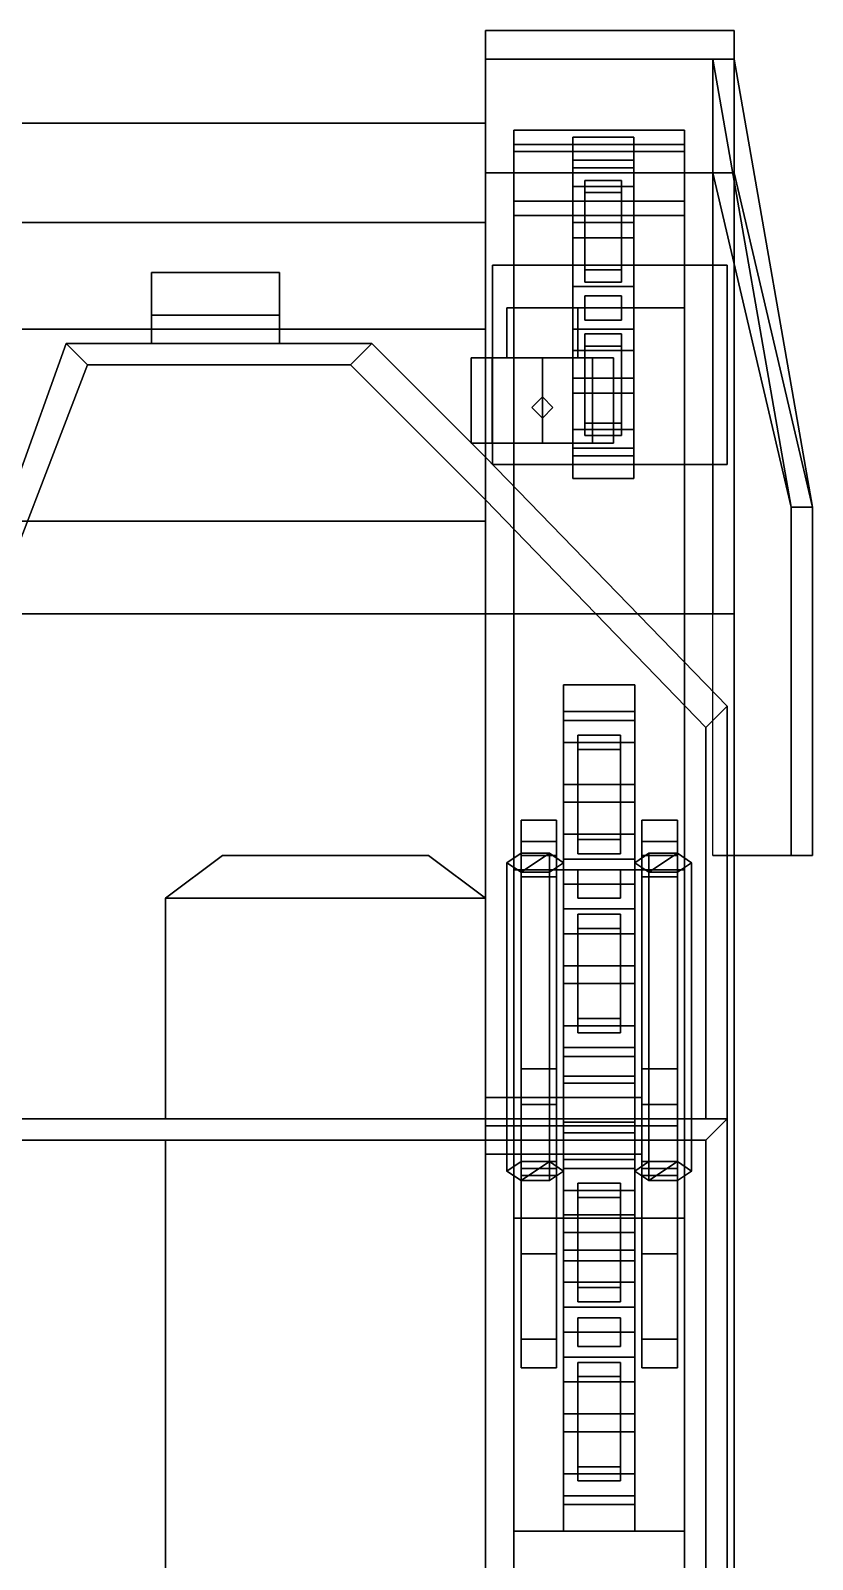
# Model space of a CAD drawing. Header units: millimetres. Extents: x -1.1 to 3, y -2.12 to 6.75.
# Drawn here: x 0 to 1.1, y -0.31 to 1.84 of the extents above; entities that cross this region are included whole.
import ezdxf

# ---------------------------------------------------------------- set-up
doc = ezdxf.new("R2010")
doc.units = ezdxf.units.MM
for name, color, linetype in [('suspension', 5, 'Continuous'), ('tracks', 3, 'Continuous'), ('wheels', 2, 'Continuous')]:
    doc.layers.add(name, color=color, linetype=linetype)

msp = doc.modelspace()

# ---------------------------------------------------------------- linework, layer by layer
for points in [[(0.64, 1.64, 0.84), (0.64, 1.64, 0.87), (0.64, 1.84, 0.68), (0.64, 1.8, 0.66)], [(0.64, 1.84, 0.68), (0.64, 1.64, 0.87), (0.99, 1.64, 0.87), (0.99, 1.84, 0.68)], [(0.64, 1.8, 0.66), (0.64, 1.84, 0.68), (0.99, 1.84, 0.68), (0.99, 1.8, 0.66)], [(0.99, 1.84, 0.68), (0.99, 1.64, 0.87), (0.99, 1.64, 0.84), (0.99, 1.8, 0.66)], [(0.96, 1.8, 0.66), (0.96, 1.64, 0.84), (0.64, 1.64, 0.84), (0.64, 1.8, 0.66)], [(0.64, 1.15, 0.75), (0.64, 1.64, 0.84), (0.64, 1.8, 0.66), (0.64, 1.71, 0.66)], [(0.99, 1.8, 0.66), (1.1, 1.17, 0.45), (1.07, 1.17, 0.45), (0.96, 1.8, 0.66)], [(1.07, 1.17, 0.45), (1.07, 1.17, 0.45), (0.96, 1.64, 0.84), (0.96, 1.8, 0.66)], [(0.99, 1.64, 0.84), (1.1, 1.17, 0.45), (1.1, 1.17, 0.45), (0.99, 1.8, 0.66)], [(-0.64, 1.71, 0.66), (-0.64, 1.15, 0.75), (0.64, 1.15, 0.75), (0.64, 1.71, 0.66)], [(0.64, 1.71, 0.66), (0.64, 1.57, 0.37), (-0.64, 1.57, 0.37), (-0.64, 1.71, 0.66)], [(0.64, 1.15, 0.75), (0.64, -1.69, 0.84), (0.64, 1.57, 0.37), (0.64, 1.71, 0.66)], [(0.96, 1.64, 0.84), (0.96, 1.02, 0.84), (0.64, 1.02, 0.84), (0.64, 1.64, 0.84)], [(0.64, 1.64, 0.87), (0.64, 1.02, 0.87), (0.99, 1.02, 0.87), (0.99, 1.64, 0.87)], [(0.64, 1.02, 0.84), (0.64, 1.02, 0.87), (0.64, 1.64, 0.87), (0.64, 1.64, 0.84)], [(0.64, 1.02, 0.84), (0.64, 1.64, 0.84), (0.64, 1.64, 0.84), (0.64, 1.15, 0.75)], [(1.07, 1.17, 0.45), (1.07, 0.68, 0.45), (0.96, 0.68, 0.84), (0.96, 1.64, 0.84)], [(0.99, 1.64, 0.87), (0.99, -1.66, 0.87), (0.99, -1.69, 0.84), (0.99, 1.64, 0.84)], [(0.99, 0.68, 0.84), (1.1, 0.68, 0.45), (1.1, 1.17, 0.45), (0.99, 1.64, 0.84)], [(0.64, 1.57, 0.37), (0.64, 1.42, 0.29), (-0.64, 1.42, 0.29), (-0.64, 1.57, 0.37)], [(0.64, -1.69, 0.84), (0.64, -1.69, 0.29), (0.64, 1.42, 0.29), (0.64, 1.57, 0.37)], [(0.65, 1.51, 0.87), (0.65, 1.23, 0.87), (0.65, 1.23, 1.07), (0.65, 1.51, 1.07)], [(0.98, 1.51, 1.07), (0.98, 1.51, 0.87), (0.65, 1.51, 0.87), (0.65, 1.51, 1.07)], [(0.65, 1.51, 1.07), (0.65, 1.23, 1.07), (0.98, 1.23, 1.07), (0.98, 1.51, 1.07)], [(0.98, 1.23, 1.07), (0.98, 1.23, 0.87), (0.98, 1.51, 0.87), (0.98, 1.51, 1.07)], [(0.17, 1.5, 1.24), (0.17, 1.4, 1.23), (0.17, 1.4, 1.48), (0.17, 1.5, 1.3)], [(0.35, 1.5, 1.3), (0.35, 1.5, 1.24), (0.17, 1.5, 1.24), (0.17, 1.5, 1.3)], [(0.35, 1.5, 1.24), (0.35, 1.4, 1.23), (0.17, 1.4, 1.23), (0.17, 1.5, 1.24)], [(0.17, 1.5, 1.3), (0.17, 1.4, 1.48), (0.17, 1.44, 1.48), (0.17, 1.5, 1.3)], [(0.17, 1.5, 1.3), (0.17, 1.44, 1.48), (0.35, 1.44, 1.48), (0.35, 1.5, 1.3)], [(0.35, 1.4, 1.48), (0.35, 1.4, 1.23), (0.35, 1.5, 1.24), (0.35, 1.5, 1.3)], [(0.35, 1.44, 1.48), (0.35, 1.4, 1.48), (0.35, 1.5, 1.3)], [(0.67, 1.45, 1.34), (0.67, 1.38, 1.33), (0.67, 1.38, 1.38), (0.67, 1.45, 1.38)], [(0.67, 1.45, 1.38), (0.67, 1.38, 1.38), (0.77, 1.38, 1.38), (0.77, 1.45, 1.38)], [(0.77, 1.45, 1.38), (0.77, 1.45, 1.34), (0.67, 1.45, 1.34), (0.67, 1.45, 1.38)], [(0.77, 1.45, 1.34), (0.77, 1.38, 1.33), (0.67, 1.38, 1.33), (0.67, 1.45, 1.34)], [(0.77, 1.38, 1.38), (0.77, 1.38, 1.33), (0.77, 1.45, 1.34), (0.77, 1.45, 1.38)], [(0.64, 1.42, 0.29), (0.64, -1.69, 0.29), (-0.64, -1.69, 0.29), (-0.64, 1.42, 0.29)], [(0.17, 1.44, 1.48), (0.17, 1.4, 1.48), (0.35, 1.4, 1.48), (0.35, 1.44, 1.48)], [(0.05, 1.4, 1.48), (0.05, 1.4, 0.71), (-0.09, 1.01, 0.76), (-0.09, 1.01, 1.33)], [(-0.09, 1.01, 1.33), (-0.07, 0.98, 1.33), (0.08, 1.37, 1.48), (0.05, 1.4, 1.48)], [(0.45, 1.37, 1.48), (0.48, 1.4, 1.48), (0.05, 1.4, 1.48), (0.08, 1.37, 1.48)], [(0.48, 1.4, 1.48), (0.48, 1.4, 0.71), (0.05, 1.4, 0.71), (0.05, 1.4, 1.48)], [(0.64, 1.18, 1.42), (0.64, 1.24, 1.44), (0.48, 1.4, 1.48), (0.45, 1.37, 1.48)], [(0.64, 1.24, 1.44), (0.64, 1.24, 0.73), (0.48, 1.4, 0.71), (0.48, 1.4, 1.48)], [(0.6493, 1.38, 1.3907), (0.62, 1.38, 1.32), (0.62, 1.26, 1.32), (0.6493, 1.26, 1.3907)], [(0.62, 1.38, 1.32), (0.6493, 1.38, 1.2493), (0.6493, 1.26, 1.2493), (0.62, 1.26, 1.32)], [(0.7907, 1.38, 1.2493), (0.62, 1.38, 1.32), (0.6493, 1.38, 1.3907), (0.82, 1.38, 1.32)], [(0.72, 1.38, 1.22), (0.6493, 1.38, 1.2493), (0.62, 1.38, 1.32), (0.7907, 1.38, 1.2493)], [(0.72, 1.38, 1.42), (0.6493, 1.38, 1.3907), (0.6493, 1.26, 1.3907), (0.72, 1.26, 1.42)], [(0.6493, 1.38, 1.2493), (0.72, 1.38, 1.22), (0.72, 1.26, 1.22), (0.6493, 1.26, 1.2493)], [(0.82, 1.38, 1.32), (0.6493, 1.38, 1.3907), (0.72, 1.38, 1.42), (0.7907, 1.38, 1.3907)], [(0.7907, 1.38, 1.3907), (0.72, 1.38, 1.42), (0.72, 1.26, 1.42), (0.7907, 1.26, 1.3907)], [(0.72, 1.38, 1.22), (0.7907, 1.38, 1.2493), (0.7907, 1.26, 1.2493), (0.72, 1.26, 1.22)], [(0.82, 1.38, 1.32), (0.7907, 1.38, 1.3907), (0.7907, 1.26, 1.3907), (0.82, 1.26, 1.32)], [(0.7907, 1.38, 1.2493), (0.82, 1.38, 1.32), (0.82, 1.26, 1.32), (0.7907, 1.26, 1.2493)], [(-0.07, 0.98, 1.33), (-0.07, 0.98, 0.76), (0.08, 1.37, 0.71), (0.08, 1.37, 1.48)], [(0.08, 1.37, 1.48), (0.08, 1.37, 0.71), (0.45, 1.37, 0.71), (0.45, 1.37, 1.48)], [(0.45, 1.37, 1.48), (0.45, 1.37, 0.71), (0.64, 1.18, 0.74), (0.64, 1.18, 1.42)], [(0.72, 1.325, 1.07), (0.705, 1.31, 1.07), (0.705, 1.31, 1.24), (0.72, 1.325, 1.22)], [(0.735, 1.31, 1.07), (0.72, 1.325, 1.07), (0.72, 1.325, 1.22), (0.735, 1.31, 1.24)], [(0.705, 1.31, 1.07), (0.72, 1.295, 1.07), (0.72, 1.295, 1.22), (0.705, 1.31, 1.24)], [(0.72, 1.295, 1.07), (0.735, 1.31, 1.07), (0.735, 1.31, 1.24), (0.72, 1.295, 1.22)], [(0.82, 1.26, 1.32), (0.6493, 1.26, 1.3907), (0.62, 1.26, 1.32), (0.7907, 1.26, 1.2493)], [(0.7907, 1.26, 1.2493), (0.62, 1.26, 1.32), (0.6493, 1.26, 1.2493), (0.72, 1.26, 1.22)], [(0.7907, 1.26, 1.3907), (0.72, 1.26, 1.42), (0.6493, 1.26, 1.3907), (0.82, 1.26, 1.32)], [(0.98, 0.89, 1.33), (0.98, 0.89, 0.87), (0.64, 1.24, 0.87), (0.64, 1.24, 1.44)], [(0.64, 1.18, 0.87), (0.64, 1.24, 0.87), (0.98, 0.89, 0.87), (0.95, 0.86, 0.87)], [(0.95, 0.86, 1.33), (0.98, 0.89, 1.33), (0.64, 1.24, 1.44), (0.64, 1.18, 1.42)], [(0.65, 1.23, 1.07), (0.65, 1.23, 0.87), (0.98, 1.23, 0.87), (0.98, 1.23, 1.07)], [(0.64, 1.18, 1.42), (0.64, 1.18, 0.87), (0.95, 0.86, 0.87), (0.95, 0.86, 1.33)], [(1.1, 1.17, 0.45), (1.1, 0.68, 0.45), (1.07, 0.68, 0.45), (1.07, 1.17, 0.45)], [(1.1, 1.17, 0.45), (1.1, 1.17, 0.45), (1.07, 1.17, 0.45)], [(0.64, 1.02, 0.84), (0.64, 1.15, 0.75), (-0.64, 1.15, 0.75), (-0.64, 1.02, 0.84)], [(0.64, 1.02, 0.84), (0.64, -1.69, 0.84), (0.64, 1.15, 0.75), (0.64, 1.02, 0.84)], [(-0.99, 1.02, 0.87), (-0.99, -1.66, 0.87), (0.99, -1.66, 0.87), (0.99, 1.02, 0.87)], [(0.99, 1.02, 0.84), (0.99, -1.66, 0.84), (-0.99, -1.66, 0.84), (-0.99, 1.02, 0.84)], [(-0.64, 1.02, 0.84), (-0.64, 1.02, 0.87), (0.64, 1.02, 0.87), (0.64, 1.02, 0.84)], [(0.95, 0.31, 1.33), (0.98, 0.31, 1.33), (0.98, 0.89, 1.33), (0.95, 0.86, 1.33)], [(0.98, 0.31, 1.33), (0.98, 0.31, 0.87), (0.98, 0.89, 0.87), (0.98, 0.89, 1.33)], [(0.95, 0.86, 1.33), (0.95, 0.86, 0.87), (0.95, 0.31, 0.87), (0.95, 0.31, 1.33)], [(0.19, 0.62, 0.97), (0.64, 0.62, 0.97), (0.56, 0.68, 0.97), (0.27, 0.68, 0.97)], [(0.27, 0.68, 0.87), (0.19, 0.62, 0.87), (0.19, 0.62, 0.97), (0.27, 0.68, 0.97)], [(0.27, 0.68, 0.97), (0.56, 0.68, 0.97), (0.56, 0.68, 0.87), (0.27, 0.68, 0.87)], [(0.56, 0.68, 0.97), (0.64, 0.62, 0.97), (0.64, 0.62, 0.87), (0.56, 0.68, 0.87)], [(0.96, 0.68, 0.84), (1.07, 0.68, 0.45), (1.1, 0.68, 0.45), (0.99, 0.68, 0.84)], [(0.19, 0.31, 0.97), (0.64, 0.31, 0.97), (0.64, 0.62, 0.97), (0.19, 0.62, 0.97)], [(0.19, 0.62, 0.87), (0.19, 0.31, 0.87), (0.19, 0.31, 0.97), (0.19, 0.62, 0.97)], [(0.64, 0.62, 0.97), (0.64, 0.31, 0.97), (0.64, 0.31, 0.87), (0.64, 0.62, 0.87)], [(-0.98, 0.31, 1.49), (-0.95, 0.28, 1.49), (0.95, 0.28, 1.49), (0.98, 0.31, 1.49)], [(0.98, 0.31, 1.49), (0.98, 0.31, 0.87), (-0.98, 0.31, 0.87), (-0.98, 0.31, 1.49)], [(0.95, -1.18, 1.49), (0.98, -1.21, 1.49), (0.98, 0.31, 1.49), (0.95, 0.28, 1.49)], [(0.98, -1.21, 1.49), (0.98, -1.21, 0.87), (0.98, 0.31, 0.87), (0.98, 0.31, 1.49)], [(-0.95, 0.28, 1.49), (-0.95, 0.28, 0.87), (0.95, 0.28, 0.87), (0.95, 0.28, 1.49)], [(0.19, -1.18, 0.97), (0.64, -1.18, 0.97), (0.64, 0.28, 0.97), (0.19, 0.28, 0.97)], [(0.19, 0.28, 0.87), (0.19, -1.18, 0.87), (0.19, -1.18, 0.97), (0.19, 0.28, 0.97)], [(0.95, 0.28, 1.49), (0.95, 0.28, 0.87), (0.95, -1.18, 0.87), (0.95, -1.18, 1.49)]]:
    msp.add_3dface(points)
at = {"layer": 'suspension'}
for points in [[(0.69, 0.73, 0.36), (0.69, 0.7, 0.28), (0.69, 0.65, 0.35), (0.69, 0.68, 0.42)], [(0.74, 0.73, 0.36), (0.74, 0.7, 0.28), (0.69, 0.7, 0.28), (0.69, 0.73, 0.36)], [(0.74, 0.68, 0.42), (0.74, 0.73, 0.36), (0.69, 0.73, 0.36), (0.69, 0.68, 0.42)], [(0.74, 0.65, 0.35), (0.74, 0.7, 0.28), (0.74, 0.73, 0.36), (0.74, 0.68, 0.42)], [(0.91, 0.68, 0.42), (0.91, 0.73, 0.36), (0.86, 0.73, 0.36), (0.86, 0.68, 0.42)], [(0.86, 0.73, 0.36), (0.86, 0.7, 0.28), (0.86, 0.65, 0.35), (0.86, 0.68, 0.42)], [(0.91, 0.73, 0.36), (0.91, 0.7, 0.28), (0.86, 0.7, 0.28), (0.86, 0.73, 0.36)], [(0.91, 0.65, 0.35), (0.91, 0.7, 0.28), (0.91, 0.73, 0.36), (0.91, 0.68, 0.42)], [(0.74, 0.7, 0.28), (0.74, 0.33, 0.28), (0.69, 0.33, 0.28), (0.69, 0.7, 0.28)], [(0.69, 0.7, 0.28), (0.69, 0.33, 0.28), (0.69, 0.38, 0.35), (0.69, 0.65, 0.35)], [(0.74, 0.38, 0.35), (0.74, 0.33, 0.28), (0.74, 0.7, 0.28), (0.74, 0.65, 0.35)], [(0.86, 0.7, 0.28), (0.86, 0.33, 0.28), (0.86, 0.38, 0.35), (0.86, 0.65, 0.35)], [(0.91, 0.7, 0.28), (0.91, 0.33, 0.28), (0.86, 0.33, 0.28), (0.86, 0.7, 0.28)], [(0.91, 0.38, 0.35), (0.91, 0.33, 0.28), (0.91, 0.7, 0.28), (0.91, 0.65, 0.35)], [(0.69, 0.6834, 0.422), (0.67, 0.67, 0.39), (0.67, 0.2364, 0.5714), (0.69, 0.2498, 0.6033)], [(0.73, 0.6834, 0.422), (0.69, 0.6566, 0.358), (0.67, 0.67, 0.39), (0.69, 0.6834, 0.422)], [(0.67, 0.67, 0.39), (0.69, 0.6566, 0.358), (0.69, 0.223, 0.5394), (0.67, 0.2364, 0.5714)], [(0.73, 0.6834, 0.422), (0.69, 0.6834, 0.422), (0.69, 0.2498, 0.6033), (0.73, 0.2498, 0.6033)], [(0.75, 0.67, 0.39), (0.73, 0.6566, 0.358), (0.69, 0.6566, 0.358), (0.73, 0.6834, 0.422)], [(0.69, 0.68, 0.42), (0.69, 0.65, 0.35), (0.74, 0.65, 0.35), (0.74, 0.68, 0.42)], [(0.75, 0.67, 0.39), (0.73, 0.6834, 0.422), (0.73, 0.2498, 0.6033), (0.75, 0.2364, 0.5714)], [(0.73, 0.6566, 0.358), (0.75, 0.67, 0.39), (0.75, 0.2364, 0.5714), (0.73, 0.223, 0.5394)], [(0.87, 0.6834, 0.422), (0.85, 0.67, 0.39), (0.85, 0.2364, 0.5714), (0.87, 0.2498, 0.6033)], [(0.91, 0.6834, 0.422), (0.87, 0.6566, 0.358), (0.85, 0.67, 0.39), (0.87, 0.6834, 0.422)], [(0.85, 0.67, 0.39), (0.87, 0.6566, 0.358), (0.87, 0.223, 0.5394), (0.85, 0.2364, 0.5714)], [(0.86, 0.68, 0.42), (0.86, 0.65, 0.35), (0.91, 0.65, 0.35), (0.91, 0.68, 0.42)], [(0.91, 0.6834, 0.422), (0.87, 0.6834, 0.422), (0.87, 0.2498, 0.6033), (0.91, 0.2498, 0.6033)], [(0.93, 0.67, 0.39), (0.91, 0.6566, 0.358), (0.87, 0.6566, 0.358), (0.91, 0.6834, 0.422)], [(0.93, 0.67, 0.39), (0.91, 0.6834, 0.422), (0.91, 0.2498, 0.6033), (0.93, 0.2364, 0.5714)], [(0.91, 0.6566, 0.358), (0.93, 0.67, 0.39), (0.93, 0.2364, 0.5714), (0.91, 0.223, 0.5394)], [(0.69, 0.6566, 0.358), (0.73, 0.6566, 0.358), (0.73, 0.223, 0.5394), (0.69, 0.223, 0.5394)], [(0.69, 0.65, 0.35), (0.69, 0.38, 0.35), (0.74, 0.38, 0.35), (0.74, 0.65, 0.35)], [(0.86, 0.65, 0.35), (0.86, 0.38, 0.35), (0.91, 0.38, 0.35), (0.91, 0.65, 0.35)], [(0.87, 0.6566, 0.358), (0.91, 0.6566, 0.358), (0.91, 0.223, 0.5394), (0.87, 0.223, 0.5394)], [(0.69, 0.38, 0.35), (0.69, 0.33, 0.28), (0.69, 0.17, 0.43), (0.69, 0.24, 0.51)], [(0.74, 0.24, 0.51), (0.74, 0.38, 0.35), (0.69, 0.38, 0.35), (0.69, 0.24, 0.51)], [(0.74, 0.17, 0.43), (0.74, 0.33, 0.28), (0.74, 0.38, 0.35), (0.74, 0.24, 0.51)], [(0.86, 0.38, 0.35), (0.86, 0.33, 0.28), (0.86, 0.17, 0.43), (0.86, 0.24, 0.51)], [(0.91, 0.24, 0.51), (0.91, 0.38, 0.35), (0.86, 0.38, 0.35), (0.86, 0.24, 0.51)], [(0.91, 0.17, 0.43), (0.91, 0.33, 0.28), (0.91, 0.38, 0.35), (0.91, 0.24, 0.51)], [(0.86, 0.3, 0.41), (0.86, 0.34, 0.37), (0.64, 0.34, 0.37), (0.64, 0.3, 0.41)], [(0.86, 0.34, 0.37), (0.86, 0.3, 0.33), (0.64, 0.3, 0.33), (0.64, 0.34, 0.37)], [(0.69, 0.17, 0.43), (0.69, 0.33, 0.28), (0.74, 0.33, 0.28), (0.74, 0.17, 0.43)], [(0.86, 0.17, 0.43), (0.86, 0.33, 0.28), (0.91, 0.33, 0.28), (0.91, 0.17, 0.43)], [(0.86, 0.26, 0.37), (0.86, 0.3, 0.41), (0.64, 0.3, 0.41), (0.64, 0.26, 0.37)], [(0.86, 0.3, 0.33), (0.86, 0.26, 0.37), (0.64, 0.26, 0.37), (0.64, 0.3, 0.33)], [(0.69, 0.3, 0.64), (0.69, 0.25, 0.71), (0.74, 0.25, 0.71), (0.74, 0.3, 0.64)], [(0.69, 0.3, 0.61), (0.69, 0.17, 0.61), (0.69, 0.25, 0.71), (0.69, 0.3, 0.64)], [(0.74, 0.3, 0.64), (0.74, 0.3, 0.61), (0.69, 0.3, 0.61), (0.69, 0.3, 0.64)], [(0.74, 0.3, 0.61), (0.74, 0.17, 0.61), (0.69, 0.17, 0.61), (0.69, 0.3, 0.61)], [(0.74, 0.25, 0.71), (0.74, 0.17, 0.61), (0.74, 0.3, 0.61), (0.74, 0.3, 0.64)], [(0.91, 0.3, 0.64), (0.91, 0.3, 0.61), (0.86, 0.3, 0.61), (0.86, 0.3, 0.64)], [(0.86, 0.3, 0.61), (0.86, 0.17, 0.61), (0.86, 0.25, 0.71), (0.86, 0.3, 0.64)], [(0.91, 0.3, 0.61), (0.91, 0.17, 0.61), (0.86, 0.17, 0.61), (0.86, 0.3, 0.61)], [(0.86, 0.3, 0.64), (0.86, 0.25, 0.71), (0.91, 0.25, 0.71), (0.91, 0.3, 0.64)], [(0.91, 0.25, 0.71), (0.91, 0.17, 0.61), (0.91, 0.3, 0.61), (0.91, 0.3, 0.64)], [(0.69, 0.2498, 0.6033), (0.67, 0.2364, 0.5714), (0.69, 0.223, 0.5394), (0.73, 0.2498, 0.6033)], [(0.69, 0.25, 0.71), (0.69, 0.17, 0.61), (0.74, 0.17, 0.61), (0.74, 0.25, 0.71)], [(0.73, 0.2498, 0.6033), (0.69, 0.223, 0.5394), (0.73, 0.223, 0.5394), (0.75, 0.2364, 0.5714)], [(0.69, 0.24, 0.51), (0.69, 0.17, 0.43), (0.69, 0.12, 0.49), (0.69, 0.23, 0.6)], [(0.74, 0.23, 0.6), (0.74, 0.24, 0.51), (0.69, 0.24, 0.51), (0.69, 0.23, 0.6)], [(0.74, 0.12, 0.49), (0.74, 0.17, 0.43), (0.74, 0.24, 0.51), (0.74, 0.23, 0.6)], [(0.87, 0.2498, 0.6033), (0.85, 0.2364, 0.5714), (0.87, 0.223, 0.5394), (0.91, 0.2498, 0.6033)], [(0.86, 0.25, 0.71), (0.86, 0.17, 0.61), (0.91, 0.17, 0.61), (0.91, 0.25, 0.71)], [(0.91, 0.23, 0.6), (0.91, 0.24, 0.51), (0.86, 0.24, 0.51), (0.86, 0.23, 0.6)], [(0.86, 0.24, 0.51), (0.86, 0.17, 0.43), (0.86, 0.12, 0.49), (0.86, 0.23, 0.6)], [(0.91, 0.2498, 0.6033), (0.87, 0.223, 0.5394), (0.91, 0.223, 0.5394), (0.93, 0.2364, 0.5714)], [(0.91, 0.12, 0.49), (0.91, 0.17, 0.43), (0.91, 0.24, 0.51), (0.91, 0.23, 0.6)], [(0.69, 0.23, 0.6), (0.69, 0.12, 0.49), (0.74, 0.12, 0.49), (0.74, 0.23, 0.6)], [(0.86, 0.23, 0.6), (0.86, 0.12, 0.49), (0.91, 0.12, 0.49), (0.91, 0.23, 0.6)], [(0.69, 0.17, 0.43), (0.69, 0, 0.29), (0.69, -0.04, 0.33), (0.69, 0.12, 0.49)], [(0.74, 0.17, 0.43), (0.74, 0, 0.29), (0.69, 0, 0.29), (0.69, 0.17, 0.43)], [(0.74, -0.04, 0.33), (0.74, 0, 0.29), (0.74, 0.17, 0.43), (0.74, 0.12, 0.49)], [(0.86, 0.17, 0.43), (0.86, 0, 0.29), (0.86, -0.04, 0.33), (0.86, 0.12, 0.49)], [(0.91, 0.17, 0.43), (0.91, 0, 0.29), (0.86, 0, 0.29), (0.86, 0.17, 0.43)], [(0.91, -0.04, 0.33), (0.91, 0, 0.29), (0.91, 0.17, 0.43), (0.91, 0.12, 0.49)], [(0.69, 0.12, 0.49), (0.69, -0.04, 0.33), (0.74, -0.04, 0.33), (0.74, 0.12, 0.49)], [(0.86, 0.12, 0.49), (0.86, -0.04, 0.33), (0.91, -0.04, 0.33), (0.91, 0.12, 0.49)], [(0.69, -0.04, 0.33), (0.69, 0, 0.29), (0.74, 0, 0.29), (0.74, -0.04, 0.33)], [(0.86, -0.04, 0.33), (0.86, 0, 0.29), (0.91, 0, 0.29), (0.91, -0.04, 0.33)]]:
    msp.add_3dface(points, dxfattribs=at)
at = {"layer": 'tracks'}
for points in [[(0.92, 1.7, 0.54), (0.92, 1.68, 0.4), (0.68, 1.68, 0.4), (0.68, 1.7, 0.54)], [(0.68, 1.7, 0.54), (0.68, 1.68, 0.4), (0.92, 1.68, 0.4), (0.92, 1.7, 0.54)], [(0.68, 1.67, 0.68), (0.68, 1.7, 0.54), (0.92, 1.7, 0.54), (0.92, 1.67, 0.68)], [(0.92, 1.67, 0.68), (0.92, 1.7, 0.54), (0.68, 1.7, 0.54), (0.68, 1.67, 0.68)], [(0.92, 1.68, 0.4), (0.92, 1.6, 0.3), (0.68, 1.6, 0.3), (0.68, 1.68, 0.4)], [(0.68, 1.68, 0.4), (0.68, 1.6, 0.3), (0.92, 1.6, 0.3), (0.92, 1.68, 0.4)], [(0.92, 1.58, 0.77), (0.92, 1.67, 0.68), (0.68, 1.67, 0.68), (0.68, 1.58, 0.77)], [(0.68, 1.58, 0.77), (0.68, 1.67, 0.68), (0.92, 1.67, 0.68), (0.92, 1.58, 0.77)], [(0.68, 1.6, 0.3), (0.68, 0.66, 0.01), (0.92, 0.66, 0.01), (0.92, 1.6, 0.3)], [(0.92, 1.6, 0.3), (0.92, 0.66, 0.01), (0.68, 0.66, 0.01), (0.68, 1.6, 0.3)], [(0.68, 1.45, 0.79), (0.68, 1.58, 0.77), (0.92, 1.58, 0.77), (0.92, 1.45, 0.79)], [(0.92, 1.45, 0.79), (0.92, 1.58, 0.77), (0.68, 1.58, 0.77), (0.68, 1.45, 0.79)], [(0.92, 0.17, 0.81), (0.92, 1.45, 0.79), (0.68, 1.45, 0.79), (0.68, 0.17, 0.81)], [(0.68, 0.17, 0.81), (0.68, 1.45, 0.79), (0.92, 1.45, 0.79), (0.92, 0.17, 0.81)], [(0.92, 0.66, 0.01), (0.92, -0.86, 0.01), (0.68, -0.86, 0.01), (0.68, 0.66, 0.01)], [(0.68, 0.66, 0.01), (0.68, -0.86, 0.01), (0.92, -0.86, 0.01), (0.92, 0.66, 0.01)], [(0.68, -0.27, 0.77), (0.68, 0.17, 0.81), (0.92, 0.17, 0.81), (0.92, -0.27, 0.77)], [(0.92, -0.27, 0.77), (0.92, 0.17, 0.81), (0.68, 0.17, 0.81), (0.68, -0.27, 0.77)], [(0.92, -0.76, 0.76), (0.92, -0.27, 0.77), (0.68, -0.27, 0.77), (0.68, -0.76, 0.76)], [(0.68, -0.76, 0.76), (0.68, -0.27, 0.77), (0.92, -0.27, 0.77), (0.92, -0.76, 0.76)]]:
    msp.add_3dface(points, dxfattribs=at)
at = {"layer": 'wheels'}
for points in [[(0.8485, 1.6578, 0.66), (0.8485, 1.69, 0.54), (0.7628, 1.69, 0.54), (0.7628, 1.6578, 0.66)], [(0.7628, 1.6578, 0.66), (0.7628, 1.69, 0.54), (0.7628, 1.6471, 0.54), (0.7628, 1.6207, 0.6386)], [(0.8485, 1.69, 0.54), (0.8485, 1.6578, 0.42), (0.7628, 1.6578, 0.42), (0.7628, 1.69, 0.54)], [(0.7628, 1.69, 0.54), (0.7628, 1.6578, 0.42), (0.7628, 1.6207, 0.4414), (0.7628, 1.6471, 0.54)], [(0.8485, 1.6207, 0.6386), (0.8485, 1.6471, 0.54), (0.8485, 1.69, 0.54), (0.8485, 1.6578, 0.66)], [(0.8485, 1.6471, 0.54), (0.8485, 1.6207, 0.4414), (0.8485, 1.6578, 0.42), (0.8485, 1.69, 0.54)], [(0.7628, 1.57, 0.7478), (0.7628, 1.6578, 0.66), (0.7628, 1.6207, 0.6386), (0.7628, 1.5486, 0.7107)], [(0.8485, 1.6578, 0.42), (0.8485, 1.57, 0.3322), (0.7628, 1.57, 0.3322), (0.7628, 1.6578, 0.42)], [(0.7628, 1.6578, 0.42), (0.7628, 1.57, 0.3322), (0.7628, 1.5486, 0.3693), (0.7628, 1.6207, 0.4414)], [(0.8485, 1.57, 0.7478), (0.8485, 1.6578, 0.66), (0.7628, 1.6578, 0.66), (0.7628, 1.57, 0.7478)], [(0.8485, 1.5486, 0.7107), (0.8485, 1.6207, 0.6386), (0.8485, 1.6578, 0.66), (0.8485, 1.57, 0.7478)], [(0.8485, 1.6207, 0.4414), (0.8485, 1.5486, 0.3693), (0.8485, 1.57, 0.3322), (0.8485, 1.6578, 0.42)], [(0.8485, 1.6207, 0.4414), (0.8485, 1.6471, 0.54), (0.7628, 1.6471, 0.54), (0.7628, 1.6207, 0.4414)], [(0.8485, 1.6471, 0.54), (0.8485, 1.6207, 0.6386), (0.7628, 1.6207, 0.6386), (0.7628, 1.6471, 0.54)], [(0.8485, 1.6207, 0.6386), (0.8485, 1.5486, 0.7107), (0.7628, 1.5486, 0.7107), (0.7628, 1.6207, 0.6386)], [(0.8485, 1.5486, 0.3693), (0.8485, 1.6207, 0.4414), (0.7628, 1.6207, 0.4414), (0.7628, 1.5486, 0.3693)], [(0.7799, 1.5036, 0.5511), (0.7799, 1.4864, 0.5808), (0.7799, 1.6121, 0.6534), (0.7799, 1.6293, 0.6237)], [(0.7799, 1.4864, 0.4992), (0.7799, 1.5036, 0.5289), (0.7799, 1.6293, 0.4563), (0.7799, 1.6121, 0.4266)], [(0.7799, 1.6293, 0.4563), (0.7799, 1.5036, 0.5289), (0.8313, 1.5036, 0.5289), (0.8313, 1.6293, 0.4563)], [(0.8313, 1.6293, 0.6237), (0.8313, 1.5036, 0.5511), (0.7799, 1.5036, 0.5511), (0.7799, 1.6293, 0.6237)], [(0.8313, 1.6121, 0.6534), (0.8313, 1.4864, 0.5808), (0.8313, 1.5036, 0.5511), (0.8313, 1.6293, 0.6237)], [(0.8313, 1.6293, 0.4563), (0.8313, 1.5036, 0.5289), (0.8313, 1.4864, 0.4992), (0.8313, 1.6121, 0.4266)], [(0.7799, 1.6121, 0.6534), (0.7799, 1.4864, 0.5808), (0.8313, 1.4864, 0.5808), (0.8313, 1.6121, 0.6534)], [(0.8313, 1.6121, 0.4266), (0.8313, 1.4864, 0.4992), (0.7799, 1.4864, 0.4992), (0.7799, 1.6121, 0.4266)], [(0.8485, 1.57, 0.3322), (0.8485, 1.45, 0.3), (0.7628, 1.45, 0.3), (0.7628, 1.57, 0.3322)], [(0.7628, 1.57, 0.3322), (0.7628, 1.45, 0.3), (0.7628, 1.45, 0.3429), (0.7628, 1.5486, 0.3693)], [(0.8485, 1.45, 0.78), (0.8485, 1.57, 0.7478), (0.7628, 1.57, 0.7478), (0.7628, 1.45, 0.78)], [(0.7628, 1.45, 0.78), (0.7628, 1.57, 0.7478), (0.7628, 1.5486, 0.7107), (0.7628, 1.45, 0.7371)], [(0.8485, 1.5486, 0.3693), (0.8485, 1.45, 0.3429), (0.8485, 1.45, 0.3), (0.8485, 1.57, 0.3322)], [(0.8485, 1.45, 0.7371), (0.8485, 1.5486, 0.7107), (0.8485, 1.57, 0.7478), (0.8485, 1.45, 0.78)], [(0.8485, 1.45, 0.3429), (0.8485, 1.5486, 0.3693), (0.7628, 1.5486, 0.3693), (0.7628, 1.45, 0.3429)], [(0.8485, 1.5486, 0.7107), (0.8485, 1.45, 0.7371), (0.7628, 1.45, 0.7371), (0.7628, 1.5486, 0.7107)], [(0.8485, 1.48, 0.592), (0.8485, 1.51, 0.54), (0.7628, 1.51, 0.54), (0.7628, 1.48, 0.592)], [(0.8485, 1.51, 0.54), (0.8485, 1.48, 0.488), (0.7628, 1.48, 0.488), (0.7628, 1.51, 0.54)], [(0.7628, 1.42, 0.592), (0.7628, 1.48, 0.592), (0.7628, 1.51, 0.54), (0.7628, 1.39, 0.54)], [(0.7628, 1.39, 0.54), (0.7628, 1.51, 0.54), (0.7628, 1.48, 0.488), (0.7628, 1.42, 0.488)], [(0.8485, 1.39, 0.54), (0.8485, 1.51, 0.54), (0.8485, 1.48, 0.592), (0.8485, 1.42, 0.592)], [(0.8485, 1.42, 0.488), (0.8485, 1.48, 0.488), (0.8485, 1.51, 0.54), (0.8485, 1.39, 0.54)], [(0.8485, 1.42, 0.592), (0.8485, 1.48, 0.592), (0.7628, 1.48, 0.592), (0.7628, 1.42, 0.592)], [(0.8485, 1.48, 0.488), (0.8485, 1.42, 0.488), (0.7628, 1.42, 0.488), (0.7628, 1.48, 0.488)], [(0.8313, 1.4671, 0.7371), (0.8313, 1.4671, 0.592), (0.7799, 1.4671, 0.592), (0.7799, 1.4671, 0.7371)], [(0.7799, 1.4671, 0.592), (0.7799, 1.4329, 0.592), (0.7799, 1.4329, 0.7371), (0.7799, 1.4671, 0.7371)], [(0.7799, 1.4329, 0.488), (0.7799, 1.4671, 0.488), (0.7799, 1.4671, 0.3429), (0.7799, 1.4329, 0.3429)], [(0.7799, 1.4671, 0.3429), (0.7799, 1.4671, 0.488), (0.8313, 1.4671, 0.488), (0.8313, 1.4671, 0.3429)], [(0.8313, 1.4329, 0.7371), (0.8313, 1.4329, 0.592), (0.8313, 1.4671, 0.592), (0.8313, 1.4671, 0.7371)], [(0.8313, 1.4671, 0.3429), (0.8313, 1.4671, 0.488), (0.8313, 1.4329, 0.488), (0.8313, 1.4329, 0.3429)], [(0.8485, 1.45, 0.3), (0.8485, 1.33, 0.3322), (0.7628, 1.33, 0.3322), (0.7628, 1.45, 0.3)], [(0.7628, 1.45, 0.3), (0.7628, 1.33, 0.3322), (0.7628, 1.3514, 0.3693), (0.7628, 1.45, 0.3429)], [(0.8485, 1.3514, 0.3693), (0.8485, 1.45, 0.3429), (0.7628, 1.45, 0.3429), (0.7628, 1.3514, 0.3693)], [(0.8485, 1.45, 0.7371), (0.8485, 1.3514, 0.7107), (0.7628, 1.3514, 0.7107), (0.7628, 1.45, 0.7371)], [(0.8485, 1.33, 0.7478), (0.8485, 1.45, 0.78), (0.7628, 1.45, 0.78), (0.7628, 1.33, 0.7478)], [(0.7628, 1.33, 0.7478), (0.7628, 1.45, 0.78), (0.7628, 1.45, 0.7371), (0.7628, 1.3514, 0.7107)], [(0.8485, 1.45, 0.3429), (0.8485, 1.3514, 0.3693), (0.8485, 1.33, 0.3322), (0.8485, 1.45, 0.3)], [(0.8485, 1.3514, 0.7107), (0.8485, 1.45, 0.7371), (0.8485, 1.45, 0.78), (0.8485, 1.33, 0.7478)], [(0.8485, 1.39, 0.54), (0.8485, 1.42, 0.592), (0.7628, 1.42, 0.592), (0.7628, 1.39, 0.54)], [(0.8485, 1.42, 0.488), (0.8485, 1.39, 0.54), (0.7628, 1.39, 0.54), (0.7628, 1.42, 0.488)], [(0.7799, 1.4329, 0.7371), (0.7799, 1.4329, 0.592), (0.8313, 1.4329, 0.592), (0.8313, 1.4329, 0.7371)], [(0.8313, 1.4329, 0.3429), (0.8313, 1.4329, 0.488), (0.7799, 1.4329, 0.488), (0.7799, 1.4329, 0.3429)], [(0.7799, 1.4136, 0.5808), (0.7799, 1.3964, 0.5511), (0.7799, 1.2707, 0.6237), (0.7799, 1.2879, 0.6534)], [(0.8313, 1.2879, 0.6534), (0.8313, 1.4136, 0.5808), (0.7799, 1.4136, 0.5808), (0.7799, 1.2879, 0.6534)], [(0.7799, 1.3964, 0.5289), (0.7799, 1.4136, 0.4992), (0.7799, 1.2879, 0.4266), (0.7799, 1.2707, 0.4563)], [(0.7799, 1.2879, 0.4266), (0.7799, 1.4136, 0.4992), (0.8313, 1.4136, 0.4992), (0.8313, 1.2879, 0.4266)], [(0.8313, 1.2707, 0.6237), (0.8313, 1.3964, 0.5511), (0.8313, 1.4136, 0.5808), (0.8313, 1.2879, 0.6534)], [(0.8313, 1.2879, 0.4266), (0.8313, 1.4136, 0.4992), (0.8313, 1.3964, 0.5289), (0.8313, 1.2707, 0.4563)], [(0.8313, 1.2707, 0.4563), (0.8313, 1.3964, 0.5289), (0.7799, 1.3964, 0.5289), (0.7799, 1.2707, 0.4563)], [(0.7799, 1.2707, 0.6237), (0.7799, 1.3964, 0.5511), (0.8313, 1.3964, 0.5511), (0.8313, 1.2707, 0.6237)], [(0.8485, 1.3514, 0.7107), (0.8485, 1.2793, 0.6386), (0.7628, 1.2793, 0.6386), (0.7628, 1.3514, 0.7107)], [(0.7628, 1.2422, 0.66), (0.7628, 1.33, 0.7478), (0.7628, 1.3514, 0.7107), (0.7628, 1.2793, 0.6386)], [(0.8485, 1.2793, 0.4414), (0.8485, 1.3514, 0.3693), (0.7628, 1.3514, 0.3693), (0.7628, 1.2793, 0.4414)], [(0.7628, 1.33, 0.3322), (0.7628, 1.2422, 0.42), (0.7628, 1.2793, 0.4414), (0.7628, 1.3514, 0.3693)], [(0.8485, 1.2793, 0.6386), (0.8485, 1.3514, 0.7107), (0.8485, 1.33, 0.7478), (0.8485, 1.2422, 0.66)], [(0.8485, 1.3514, 0.3693), (0.8485, 1.2793, 0.4414), (0.8485, 1.2422, 0.42), (0.8485, 1.33, 0.3322)], [(0.8485, 1.33, 0.3322), (0.8485, 1.2422, 0.42), (0.7628, 1.2422, 0.42), (0.7628, 1.33, 0.3322)], [(0.8485, 1.2422, 0.66), (0.8485, 1.33, 0.7478), (0.7628, 1.33, 0.7478), (0.7628, 1.2422, 0.66)], [(0.7628, 1.21, 0.54), (0.7628, 1.2422, 0.66), (0.7628, 1.2793, 0.6386), (0.7628, 1.2529, 0.54)], [(0.8485, 1.2529, 0.54), (0.8485, 1.2793, 0.4414), (0.7628, 1.2793, 0.4414), (0.7628, 1.2529, 0.54)], [(0.7628, 1.2422, 0.42), (0.7628, 1.21, 0.54), (0.7628, 1.2529, 0.54), (0.7628, 1.2793, 0.4414)], [(0.8485, 1.2793, 0.6386), (0.8485, 1.2529, 0.54), (0.7628, 1.2529, 0.54), (0.7628, 1.2793, 0.6386)], [(0.8485, 1.2529, 0.54), (0.8485, 1.2793, 0.6386), (0.8485, 1.2422, 0.66), (0.8485, 1.21, 0.54)], [(0.8485, 1.2793, 0.4414), (0.8485, 1.2529, 0.54), (0.8485, 1.21, 0.54), (0.8485, 1.2422, 0.42)], [(0.8485, 1.21, 0.54), (0.8485, 1.2422, 0.66), (0.7628, 1.2422, 0.66), (0.7628, 1.21, 0.54)], [(0.8485, 1.2422, 0.42), (0.8485, 1.21, 0.54), (0.7628, 1.21, 0.54), (0.7628, 1.2422, 0.42)], [(0.75, 0.8825, 0.46), (0.75, 0.92, 0.32), (0.75, 0.87, 0.32), (0.75, 0.8392, 0.435)], [(0.85, 0.8825, 0.46), (0.85, 0.92, 0.32), (0.75, 0.92, 0.32), (0.75, 0.8825, 0.46)], [(0.75, 0.92, 0.32), (0.75, 0.8825, 0.18), (0.75, 0.8392, 0.205), (0.75, 0.87, 0.32)], [(0.85, 0.92, 0.32), (0.85, 0.8825, 0.18), (0.75, 0.8825, 0.18), (0.75, 0.92, 0.32)], [(0.85, 0.8392, 0.435), (0.85, 0.87, 0.32), (0.85, 0.92, 0.32), (0.85, 0.8825, 0.46)], [(0.85, 0.87, 0.32), (0.85, 0.8392, 0.205), (0.85, 0.8825, 0.18), (0.85, 0.92, 0.32)], [(0.75, 0.78, 0.5625), (0.75, 0.8825, 0.46), (0.75, 0.8392, 0.435), (0.75, 0.755, 0.5192)], [(0.75, 0.8825, 0.18), (0.75, 0.78, 0.0775), (0.75, 0.755, 0.1208), (0.75, 0.8392, 0.205)], [(0.85, 0.8825, 0.18), (0.85, 0.78, 0.0775), (0.75, 0.78, 0.0775), (0.75, 0.8825, 0.18)], [(0.85, 0.78, 0.5625), (0.85, 0.8825, 0.46), (0.75, 0.8825, 0.46), (0.75, 0.78, 0.5625)], [(0.85, 0.755, 0.5192), (0.85, 0.8392, 0.435), (0.85, 0.8825, 0.46), (0.85, 0.78, 0.5625)], [(0.85, 0.8392, 0.205), (0.85, 0.755, 0.1208), (0.85, 0.78, 0.0775), (0.85, 0.8825, 0.18)], [(0.85, 0.8392, 0.205), (0.85, 0.87, 0.32), (0.75, 0.87, 0.32), (0.75, 0.8392, 0.205)], [(0.85, 0.87, 0.32), (0.85, 0.8392, 0.435), (0.75, 0.8392, 0.435), (0.75, 0.87, 0.32)], [(0.85, 0.8392, 0.435), (0.85, 0.755, 0.5192), (0.75, 0.755, 0.5192), (0.75, 0.8392, 0.435)], [(0.85, 0.755, 0.1208), (0.85, 0.8392, 0.205), (0.75, 0.8392, 0.205), (0.75, 0.755, 0.1208)], [(0.77, 0.7025, 0.333), (0.77, 0.6825, 0.3676), (0.77, 0.8292, 0.4523), (0.77, 0.8492, 0.4177)], [(0.77, 0.8492, 0.2223), (0.77, 0.7025, 0.307), (0.83, 0.7025, 0.307), (0.83, 0.8492, 0.2223)], [(0.77, 0.6825, 0.2724), (0.77, 0.7025, 0.307), (0.77, 0.8492, 0.2223), (0.77, 0.8292, 0.1877)], [(0.83, 0.8492, 0.4177), (0.83, 0.7025, 0.333), (0.77, 0.7025, 0.333), (0.77, 0.8492, 0.4177)], [(0.83, 0.8292, 0.4523), (0.83, 0.6825, 0.3676), (0.83, 0.7025, 0.333), (0.83, 0.8492, 0.4177)], [(0.83, 0.8492, 0.2223), (0.83, 0.7025, 0.307), (0.83, 0.6825, 0.2724), (0.83, 0.8292, 0.1877)], [(0.77, 0.8292, 0.4523), (0.77, 0.6825, 0.3676), (0.83, 0.6825, 0.3676), (0.83, 0.8292, 0.4523)], [(0.83, 0.8292, 0.1877), (0.83, 0.6825, 0.2724), (0.77, 0.6825, 0.2724), (0.77, 0.8292, 0.1877)], [(0.75, 0.78, 0.0775), (0.75, 0.64, 0.04), (0.75, 0.64, 0.09), (0.75, 0.755, 0.1208)], [(0.85, 0.78, 0.0775), (0.85, 0.64, 0.04), (0.75, 0.64, 0.04), (0.75, 0.78, 0.0775)], [(0.75, 0.64, 0.6), (0.75, 0.78, 0.5625), (0.75, 0.755, 0.5192), (0.75, 0.64, 0.55)], [(0.85, 0.64, 0.6), (0.85, 0.78, 0.5625), (0.75, 0.78, 0.5625), (0.75, 0.64, 0.6)], [(0.85, 0.755, 0.1208), (0.85, 0.64, 0.09), (0.85, 0.64, 0.04), (0.85, 0.78, 0.0775)], [(0.85, 0.64, 0.55), (0.85, 0.755, 0.5192), (0.85, 0.78, 0.5625), (0.85, 0.64, 0.6)], [(0.85, 0.64, 0.09), (0.85, 0.755, 0.1208), (0.75, 0.755, 0.1208), (0.75, 0.64, 0.09)], [(0.85, 0.755, 0.5192), (0.85, 0.64, 0.55), (0.75, 0.64, 0.55), (0.75, 0.755, 0.5192)], [(0.75, 0.57, 0.32), (0.75, 0.71, 0.32), (0.75, 0.675, 0.2594), (0.75, 0.605, 0.2594)], [(0.75, 0.605, 0.3806), (0.75, 0.675, 0.3806), (0.75, 0.71, 0.32), (0.75, 0.57, 0.32)], [(0.85, 0.71, 0.32), (0.85, 0.675, 0.2594), (0.75, 0.675, 0.2594), (0.75, 0.71, 0.32)], [(0.85, 0.675, 0.3806), (0.85, 0.71, 0.32), (0.75, 0.71, 0.32), (0.75, 0.675, 0.3806)], [(0.85, 0.605, 0.2594), (0.85, 0.675, 0.2594), (0.85, 0.71, 0.32), (0.85, 0.57, 0.32)], [(0.85, 0.57, 0.32), (0.85, 0.71, 0.32), (0.85, 0.675, 0.3806), (0.85, 0.605, 0.3806)], [(0.85, 0.675, 0.2594), (0.85, 0.605, 0.2594), (0.75, 0.605, 0.2594), (0.75, 0.675, 0.2594)], [(0.85, 0.605, 0.3806), (0.85, 0.675, 0.3806), (0.75, 0.675, 0.3806), (0.75, 0.605, 0.3806)], [(0.77, 0.66, 0.3806), (0.77, 0.62, 0.3806), (0.77, 0.62, 0.55), (0.77, 0.66, 0.55)], [(0.83, 0.66, 0.55), (0.83, 0.66, 0.3806), (0.77, 0.66, 0.3806), (0.77, 0.66, 0.55)], [(0.77, 0.66, 0.09), (0.77, 0.66, 0.2594), (0.83, 0.66, 0.2594), (0.83, 0.66, 0.09)], [(0.77, 0.62, 0.2594), (0.77, 0.66, 0.2594), (0.77, 0.66, 0.09), (0.77, 0.62, 0.09)], [(0.83, 0.62, 0.55), (0.83, 0.62, 0.3806), (0.83, 0.66, 0.3806), (0.83, 0.66, 0.55)], [(0.83, 0.66, 0.09), (0.83, 0.66, 0.2594), (0.83, 0.62, 0.2594), (0.83, 0.62, 0.09)], [(0.75, 0.64, 0.04), (0.75, 0.5, 0.0775), (0.75, 0.525, 0.1208), (0.75, 0.64, 0.09)], [(0.85, 0.64, 0.04), (0.85, 0.5, 0.0775), (0.75, 0.5, 0.0775), (0.75, 0.64, 0.04)], [(0.85, 0.525, 0.1208), (0.85, 0.64, 0.09), (0.75, 0.64, 0.09), (0.75, 0.525, 0.1208)], [(0.75, 0.5, 0.5625), (0.75, 0.64, 0.6), (0.75, 0.64, 0.55), (0.75, 0.525, 0.5192)], [(0.85, 0.5, 0.5625), (0.85, 0.64, 0.6), (0.75, 0.64, 0.6), (0.75, 0.5, 0.5625)], [(0.85, 0.64, 0.55), (0.85, 0.525, 0.5192), (0.75, 0.525, 0.5192), (0.75, 0.64, 0.55)], [(0.85, 0.64, 0.09), (0.85, 0.525, 0.1208), (0.85, 0.5, 0.0775), (0.85, 0.64, 0.04)], [(0.85, 0.525, 0.5192), (0.85, 0.64, 0.55), (0.85, 0.64, 0.6), (0.85, 0.5, 0.5625)], [(0.85, 0.605, 0.2594), (0.85, 0.57, 0.32), (0.75, 0.57, 0.32), (0.75, 0.605, 0.2594)], [(0.85, 0.57, 0.32), (0.85, 0.605, 0.3806), (0.75, 0.605, 0.3806), (0.75, 0.57, 0.32)], [(0.77, 0.62, 0.55), (0.77, 0.62, 0.3806), (0.83, 0.62, 0.3806), (0.83, 0.62, 0.55)], [(0.83, 0.62, 0.09), (0.83, 0.62, 0.2594), (0.77, 0.62, 0.2594), (0.77, 0.62, 0.09)], [(0.83, 0.4508, 0.4523), (0.83, 0.5975, 0.3676), (0.77, 0.5975, 0.3676), (0.77, 0.4508, 0.4523)], [(0.77, 0.5975, 0.3676), (0.77, 0.5775, 0.333), (0.77, 0.4308, 0.4177), (0.77, 0.4508, 0.4523)], [(0.77, 0.4508, 0.1877), (0.77, 0.5975, 0.2724), (0.83, 0.5975, 0.2724), (0.83, 0.4508, 0.1877)], [(0.77, 0.5775, 0.307), (0.77, 0.5975, 0.2724), (0.77, 0.4508, 0.1877), (0.77, 0.4308, 0.2223)], [(0.83, 0.4308, 0.4177), (0.83, 0.5775, 0.333), (0.83, 0.5975, 0.3676), (0.83, 0.4508, 0.4523)], [(0.83, 0.4508, 0.1877), (0.83, 0.5975, 0.2724), (0.83, 0.5775, 0.307), (0.83, 0.4308, 0.2223)], [(0.83, 0.4308, 0.2223), (0.83, 0.5775, 0.307), (0.77, 0.5775, 0.307), (0.77, 0.4308, 0.2223)], [(0.77, 0.4308, 0.4177), (0.77, 0.5775, 0.333), (0.83, 0.5775, 0.333), (0.83, 0.4308, 0.4177)], [(0.75, 0.3975, 0.46), (0.75, 0.5, 0.5625), (0.75, 0.525, 0.5192), (0.75, 0.4408, 0.435)], [(0.85, 0.525, 0.5192), (0.85, 0.4408, 0.435), (0.75, 0.4408, 0.435), (0.75, 0.525, 0.5192)], [(0.75, 0.5, 0.0775), (0.75, 0.3975, 0.18), (0.75, 0.4408, 0.205), (0.75, 0.525, 0.1208)], [(0.85, 0.4408, 0.205), (0.85, 0.525, 0.1208), (0.75, 0.525, 0.1208), (0.75, 0.4408, 0.205)], [(0.85, 0.4408, 0.435), (0.85, 0.525, 0.5192), (0.85, 0.5, 0.5625), (0.85, 0.3975, 0.46)], [(0.85, 0.525, 0.1208), (0.85, 0.4408, 0.205), (0.85, 0.3975, 0.18), (0.85, 0.5, 0.0775)], [(0.85, 0.5, 0.0775), (0.85, 0.3975, 0.18), (0.75, 0.3975, 0.18), (0.75, 0.5, 0.0775)], [(0.85, 0.3975, 0.46), (0.85, 0.5, 0.5625), (0.75, 0.5, 0.5625), (0.75, 0.3975, 0.46)], [(0.75, 0.36, 0.32), (0.75, 0.3975, 0.46), (0.75, 0.4408, 0.435), (0.75, 0.41, 0.32)], [(0.75, 0.3975, 0.18), (0.75, 0.36, 0.32), (0.75, 0.41, 0.32), (0.75, 0.4408, 0.205)], [(0.85, 0.41, 0.32), (0.85, 0.4408, 0.205), (0.75, 0.4408, 0.205), (0.75, 0.41, 0.32)], [(0.85, 0.4408, 0.435), (0.85, 0.41, 0.32), (0.75, 0.41, 0.32), (0.75, 0.4408, 0.435)], [(0.85, 0.41, 0.32), (0.85, 0.4408, 0.435), (0.85, 0.3975, 0.46), (0.85, 0.36, 0.32)], [(0.85, 0.4408, 0.205), (0.85, 0.41, 0.32), (0.85, 0.36, 0.32), (0.85, 0.3975, 0.18)], [(0.85, 0.36, 0.32), (0.85, 0.3975, 0.46), (0.75, 0.3975, 0.46), (0.75, 0.36, 0.32)], [(0.85, 0.3975, 0.18), (0.85, 0.36, 0.32), (0.75, 0.36, 0.32), (0.75, 0.3975, 0.18)], [(0.85, 0.305, 0.7926), (0.85, 0.37, 0.68), (0.75, 0.37, 0.68), (0.75, 0.305, 0.7926)], [(0.85, 0.37, 0.68), (0.85, 0.305, 0.5674), (0.75, 0.305, 0.5674), (0.75, 0.37, 0.68)], [(0.75, 0.175, 0.7926), (0.75, 0.305, 0.7926), (0.75, 0.37, 0.68), (0.75, 0.11, 0.68)], [(0.75, 0.11, 0.68), (0.75, 0.37, 0.68), (0.75, 0.305, 0.5674), (0.75, 0.175, 0.5674)], [(0.85, 0.11, 0.68), (0.85, 0.37, 0.68), (0.85, 0.305, 0.7926), (0.85, 0.175, 0.7926)], [(0.85, 0.175, 0.5674), (0.85, 0.305, 0.5674), (0.85, 0.37, 0.68), (0.85, 0.11, 0.68)], [(0.85, 0.175, 0.7926), (0.85, 0.305, 0.7926), (0.75, 0.305, 0.7926), (0.75, 0.175, 0.7926)], [(0.85, 0.305, 0.5674), (0.85, 0.175, 0.5674), (0.75, 0.175, 0.5674), (0.75, 0.305, 0.5674)], [(0.85, 0.2525, 0.46), (0.85, 0.29, 0.32), (0.75, 0.29, 0.32), (0.75, 0.2525, 0.46)], [(0.75, 0.2525, 0.46), (0.75, 0.29, 0.32), (0.75, 0.24, 0.32), (0.75, 0.2092, 0.435)], [(0.85, 0.29, 0.32), (0.85, 0.2525, 0.18), (0.75, 0.2525, 0.18), (0.75, 0.29, 0.32)], [(0.75, 0.29, 0.32), (0.75, 0.2525, 0.18), (0.75, 0.2092, 0.205), (0.75, 0.24, 0.32)], [(0.85, 0.2092, 0.435), (0.85, 0.24, 0.32), (0.85, 0.29, 0.32), (0.85, 0.2525, 0.46)], [(0.85, 0.24, 0.32), (0.85, 0.2092, 0.205), (0.85, 0.2525, 0.18), (0.85, 0.29, 0.32)], [(0.75, 0.15, 0.5625), (0.75, 0.2525, 0.46), (0.75, 0.2092, 0.435), (0.75, 0.125, 0.5192)], [(0.85, 0.2525, 0.18), (0.85, 0.15, 0.0775), (0.75, 0.15, 0.0775), (0.75, 0.2525, 0.18)], [(0.75, 0.2525, 0.18), (0.75, 0.15, 0.0775), (0.75, 0.125, 0.1208), (0.75, 0.2092, 0.205)], [(0.85, 0.15, 0.5625), (0.85, 0.2525, 0.46), (0.75, 0.2525, 0.46), (0.75, 0.15, 0.5625)], [(0.85, 0.2092, 0.205), (0.85, 0.24, 0.32), (0.75, 0.24, 0.32), (0.75, 0.2092, 0.205)], [(0.85, 0.24, 0.32), (0.85, 0.2092, 0.435), (0.75, 0.2092, 0.435), (0.75, 0.24, 0.32)], [(0.85, 0.125, 0.5192), (0.85, 0.2092, 0.435), (0.85, 0.2525, 0.46), (0.85, 0.15, 0.5625)], [(0.85, 0.2092, 0.205), (0.85, 0.125, 0.1208), (0.85, 0.15, 0.0775), (0.85, 0.2525, 0.18)], [(0.77, 0.0725, 0.333), (0.77, 0.0525, 0.3676), (0.77, 0.1992, 0.4523), (0.77, 0.2192, 0.4177)], [(0.77, 0.0525, 0.2724), (0.77, 0.0725, 0.307), (0.77, 0.2192, 0.2223), (0.77, 0.1992, 0.1877)], [(0.77, 0.2192, 0.2223), (0.77, 0.0725, 0.307), (0.83, 0.0725, 0.307), (0.83, 0.2192, 0.2223)], [(0.83, 0.2192, 0.4177), (0.83, 0.0725, 0.333), (0.77, 0.0725, 0.333), (0.77, 0.2192, 0.4177)], [(0.83, 0.1992, 0.4523), (0.83, 0.0525, 0.3676), (0.83, 0.0725, 0.333), (0.83, 0.2192, 0.4177)], [(0.83, 0.2192, 0.2223), (0.83, 0.0725, 0.307), (0.83, 0.0525, 0.2724), (0.83, 0.1992, 0.1877)], [(0.85, 0.2092, 0.435), (0.85, 0.125, 0.5192), (0.75, 0.125, 0.5192), (0.75, 0.2092, 0.435)], [(0.85, 0.125, 0.1208), (0.85, 0.2092, 0.205), (0.75, 0.2092, 0.205), (0.75, 0.125, 0.1208)], [(0.77, 0.1992, 0.4523), (0.77, 0.0525, 0.3676), (0.83, 0.0525, 0.3676), (0.83, 0.1992, 0.4523)], [(0.83, 0.1992, 0.1877), (0.83, 0.0525, 0.2724), (0.77, 0.0525, 0.2724), (0.77, 0.1992, 0.1877)], [(0.85, 0.11, 0.68), (0.85, 0.175, 0.7926), (0.75, 0.175, 0.7926), (0.75, 0.11, 0.68)], [(0.85, 0.175, 0.5674), (0.85, 0.11, 0.68), (0.75, 0.11, 0.68), (0.75, 0.175, 0.5674)], [(0.85, 0.15, 0.0775), (0.85, 0.01, 0.04), (0.75, 0.01, 0.04), (0.75, 0.15, 0.0775)], [(0.75, 0.15, 0.0775), (0.75, 0.01, 0.04), (0.75, 0.01, 0.09), (0.75, 0.125, 0.1208)], [(0.85, 0.01, 0.6), (0.85, 0.15, 0.5625), (0.75, 0.15, 0.5625), (0.75, 0.01, 0.6)], [(0.75, 0.01, 0.6), (0.75, 0.15, 0.5625), (0.75, 0.125, 0.5192), (0.75, 0.01, 0.55)], [(0.85, 0.125, 0.1208), (0.85, 0.01, 0.09), (0.85, 0.01, 0.04), (0.85, 0.15, 0.0775)], [(0.85, 0.01, 0.55), (0.85, 0.125, 0.5192), (0.85, 0.15, 0.5625), (0.85, 0.01, 0.6)], [(0.85, 0.01, 0.09), (0.85, 0.125, 0.1208), (0.75, 0.125, 0.1208), (0.75, 0.01, 0.09)], [(0.85, 0.125, 0.5192), (0.85, 0.01, 0.55), (0.75, 0.01, 0.55), (0.75, 0.125, 0.5192)], [(0.85, 0.045, 0.3806), (0.85, 0.08, 0.32), (0.75, 0.08, 0.32), (0.75, 0.045, 0.3806)], [(0.85, 0.08, 0.32), (0.85, 0.045, 0.2594), (0.75, 0.045, 0.2594), (0.75, 0.08, 0.32)], [(0.75, -0.025, 0.3806), (0.75, 0.045, 0.3806), (0.75, 0.08, 0.32), (0.75, -0.06, 0.32)], [(0.75, -0.06, 0.32), (0.75, 0.08, 0.32), (0.75, 0.045, 0.2594), (0.75, -0.025, 0.2594)], [(0.85, -0.06, 0.32), (0.85, 0.08, 0.32), (0.85, 0.045, 0.3806), (0.85, -0.025, 0.3806)], [(0.85, -0.025, 0.2594), (0.85, 0.045, 0.2594), (0.85, 0.08, 0.32), (0.85, -0.06, 0.32)], [(0.85, -0.025, 0.3806), (0.85, 0.045, 0.3806), (0.75, 0.045, 0.3806), (0.75, -0.025, 0.3806)], [(0.85, 0.045, 0.2594), (0.85, -0.025, 0.2594), (0.75, -0.025, 0.2594), (0.75, 0.045, 0.2594)], [(0.83, 0.03, 0.55), (0.83, 0.03, 0.3806), (0.77, 0.03, 0.3806), (0.77, 0.03, 0.55)], [(0.77, 0.03, 0.3806), (0.77, -0.01, 0.3806), (0.77, -0.01, 0.55), (0.77, 0.03, 0.55)], [(0.77, -0.01, 0.2594), (0.77, 0.03, 0.2594), (0.77, 0.03, 0.09), (0.77, -0.01, 0.09)], [(0.77, 0.03, 0.09), (0.77, 0.03, 0.2594), (0.83, 0.03, 0.2594), (0.83, 0.03, 0.09)], [(0.83, -0.01, 0.55), (0.83, -0.01, 0.3806), (0.83, 0.03, 0.3806), (0.83, 0.03, 0.55)], [(0.83, 0.03, 0.09), (0.83, 0.03, 0.2594), (0.83, -0.01, 0.2594), (0.83, -0.01, 0.09)], [(0.85, 0.01, 0.04), (0.85, -0.13, 0.0775), (0.75, -0.13, 0.0775), (0.75, 0.01, 0.04)], [(0.75, 0.01, 0.04), (0.75, -0.13, 0.0775), (0.75, -0.105, 0.1208), (0.75, 0.01, 0.09)], [(0.85, -0.105, 0.1208), (0.85, 0.01, 0.09), (0.75, 0.01, 0.09), (0.75, -0.105, 0.1208)], [(0.85, 0.01, 0.55), (0.85, -0.105, 0.5192), (0.75, -0.105, 0.5192), (0.75, 0.01, 0.55)], [(0.85, -0.13, 0.5625), (0.85, 0.01, 0.6), (0.75, 0.01, 0.6), (0.75, -0.13, 0.5625)], [(0.75, -0.13, 0.5625), (0.75, 0.01, 0.6), (0.75, 0.01, 0.55), (0.75, -0.105, 0.5192)], [(0.85, 0.01, 0.09), (0.85, -0.105, 0.1208), (0.85, -0.13, 0.0775), (0.85, 0.01, 0.04)], [(0.85, -0.105, 0.5192), (0.85, 0.01, 0.55), (0.85, 0.01, 0.6), (0.85, -0.13, 0.5625)], [(0.77, -0.01, 0.55), (0.77, -0.01, 0.3806), (0.83, -0.01, 0.3806), (0.83, -0.01, 0.55)], [(0.83, -0.01, 0.09), (0.83, -0.01, 0.2594), (0.77, -0.01, 0.2594), (0.77, -0.01, 0.09)], [(0.85, -0.06, 0.32), (0.85, -0.025, 0.3806), (0.75, -0.025, 0.3806), (0.75, -0.06, 0.32)], [(0.85, -0.025, 0.2594), (0.85, -0.06, 0.32), (0.75, -0.06, 0.32), (0.75, -0.025, 0.2594)], [(0.77, -0.0325, 0.3676), (0.77, -0.0525, 0.333), (0.77, -0.1992, 0.4177), (0.77, -0.1792, 0.4523)], [(0.83, -0.1792, 0.4523), (0.83, -0.0325, 0.3676), (0.77, -0.0325, 0.3676), (0.77, -0.1792, 0.4523)], [(0.77, -0.0525, 0.307), (0.77, -0.0325, 0.2724), (0.77, -0.1792, 0.1877), (0.77, -0.1992, 0.2223)], [(0.77, -0.1792, 0.1877), (0.77, -0.0325, 0.2724), (0.83, -0.0325, 0.2724), (0.83, -0.1792, 0.1877)], [(0.83, -0.1992, 0.4177), (0.83, -0.0525, 0.333), (0.83, -0.0325, 0.3676), (0.83, -0.1792, 0.4523)], [(0.83, -0.1792, 0.1877), (0.83, -0.0325, 0.2724), (0.83, -0.0525, 0.307), (0.83, -0.1992, 0.2223)], [(0.83, -0.1992, 0.2223), (0.83, -0.0525, 0.307), (0.77, -0.0525, 0.307), (0.77, -0.1992, 0.2223)], [(0.77, -0.1992, 0.4177), (0.77, -0.0525, 0.333), (0.83, -0.0525, 0.333), (0.83, -0.1992, 0.4177)], [(0.85, -0.105, 0.5192), (0.85, -0.1892, 0.435), (0.75, -0.1892, 0.435), (0.75, -0.105, 0.5192)], [(0.75, -0.2325, 0.46), (0.75, -0.13, 0.5625), (0.75, -0.105, 0.5192), (0.75, -0.1892, 0.435)], [(0.85, -0.1892, 0.205), (0.85, -0.105, 0.1208), (0.75, -0.105, 0.1208), (0.75, -0.1892, 0.205)], [(0.75, -0.13, 0.0775), (0.75, -0.2325, 0.18), (0.75, -0.1892, 0.205), (0.75, -0.105, 0.1208)], [(0.85, -0.1892, 0.435), (0.85, -0.105, 0.5192), (0.85, -0.13, 0.5625), (0.85, -0.2325, 0.46)], [(0.85, -0.105, 0.1208), (0.85, -0.1892, 0.205), (0.85, -0.2325, 0.18), (0.85, -0.13, 0.0775)], [(0.85, -0.13, 0.0775), (0.85, -0.2325, 0.18), (0.75, -0.2325, 0.18), (0.75, -0.13, 0.0775)], [(0.85, -0.2325, 0.46), (0.85, -0.13, 0.5625), (0.75, -0.13, 0.5625), (0.75, -0.2325, 0.46)], [(0.75, -0.27, 0.32), (0.75, -0.2325, 0.46), (0.75, -0.1892, 0.435), (0.75, -0.22, 0.32)], [(0.85, -0.22, 0.32), (0.85, -0.1892, 0.205), (0.75, -0.1892, 0.205), (0.75, -0.22, 0.32)], [(0.75, -0.2325, 0.18), (0.75, -0.27, 0.32), (0.75, -0.22, 0.32), (0.75, -0.1892, 0.205)], [(0.85, -0.1892, 0.435), (0.85, -0.22, 0.32), (0.75, -0.22, 0.32), (0.75, -0.1892, 0.435)], [(0.85, -0.22, 0.32), (0.85, -0.1892, 0.435), (0.85, -0.2325, 0.46), (0.85, -0.27, 0.32)], [(0.85, -0.1892, 0.205), (0.85, -0.22, 0.32), (0.85, -0.27, 0.32), (0.85, -0.2325, 0.18)], [(0.85, -0.27, 0.32), (0.85, -0.2325, 0.46), (0.75, -0.2325, 0.46), (0.75, -0.27, 0.32)], [(0.85, -0.2325, 0.18), (0.85, -0.27, 0.32), (0.75, -0.27, 0.32), (0.75, -0.2325, 0.18)]]:
    msp.add_3dface(points, dxfattribs=at)

doc.saveas('drawing.dxf')
